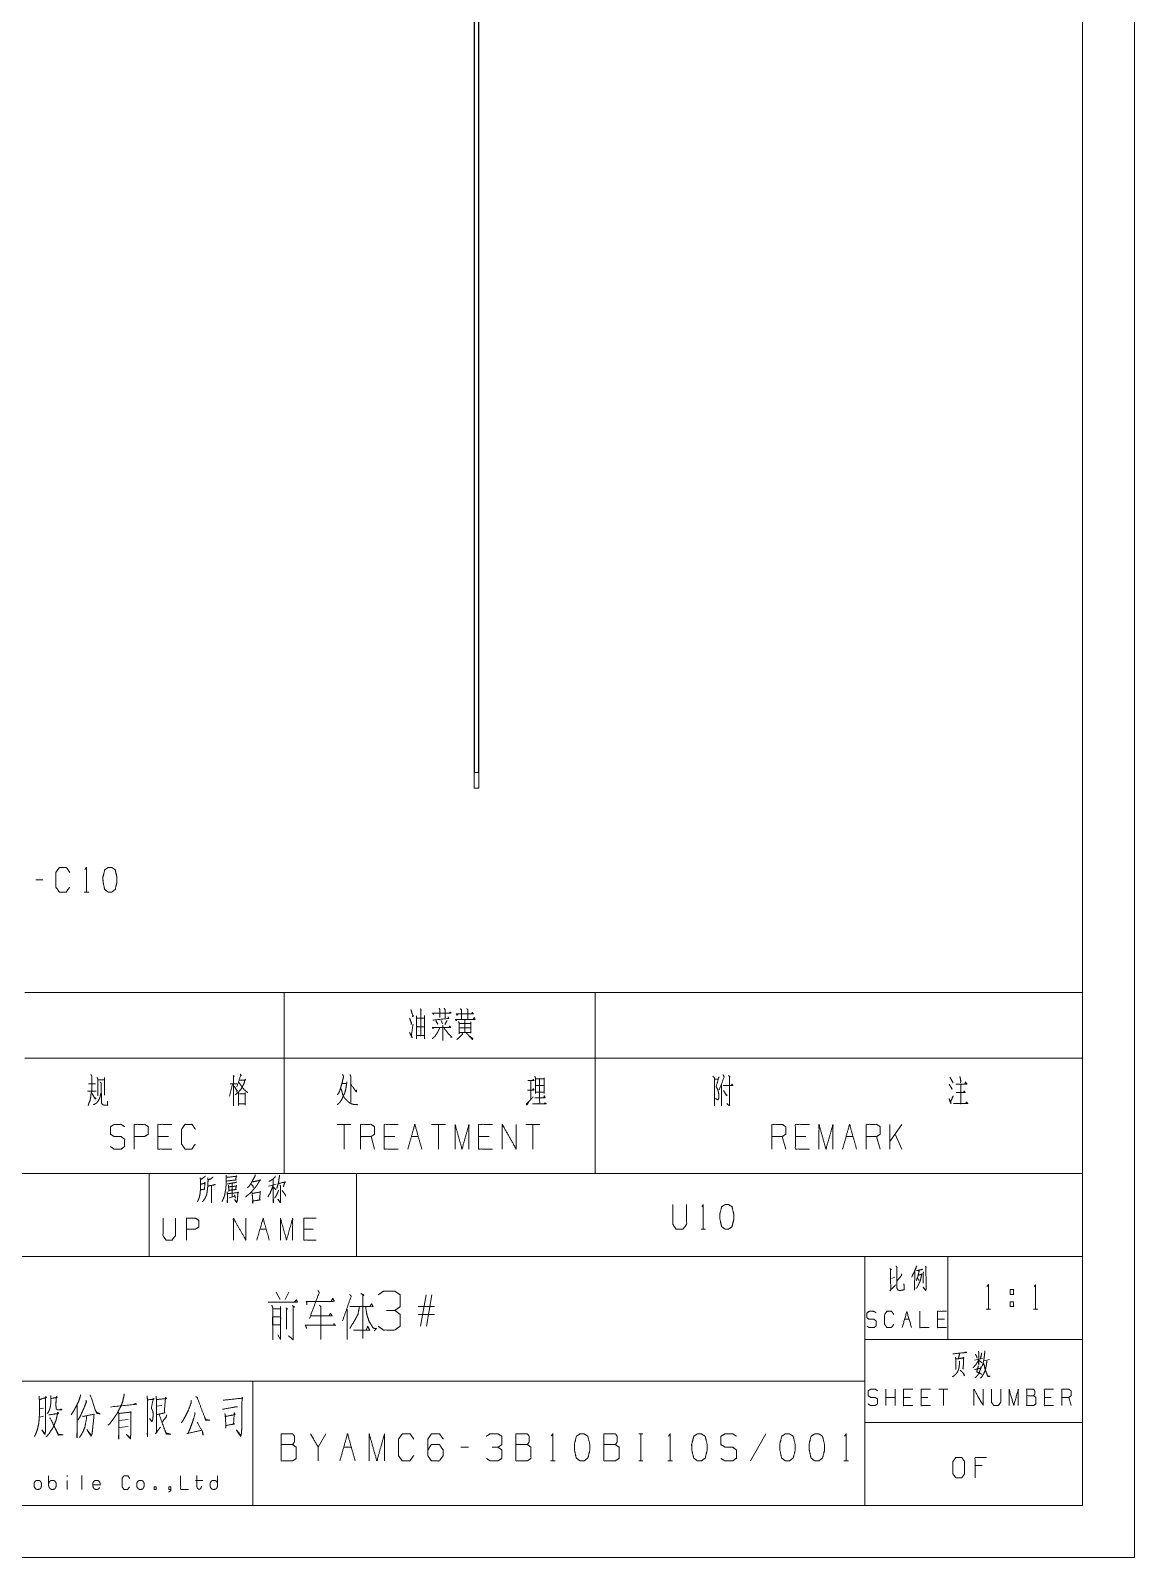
# Model space of a CAD drawing. Header units: millimetres. Extents: x 0 to 210, y 0 to 297.
# Drawn here: x 103.6 to 210, y 0 to 147.2 of the extents above; entities that cross this region are included whole.
import ezdxf

# ---------------------------------------------------------------- set-up
doc = ezdxf.new("R2010")
doc.units = ezdxf.units.MM
doc.layers.add('101', color=7, linetype='Continuous', true_color=0xffffff)

msp = doc.modelspace()

# ---------------------------------------------------------------- linework, layer by layer
at = {"layer": '101', "color": 133, "linetype": 'Continuous', "lineweight": 18}
for p, q in [((210, 0), (210, 297)), ((205, 5), (205, 292)), ((25, 37), (205, 37)), ((115, 37), (115, 29)), ((135, 37), (135, 29)), ((25, 29), (205, 29)), ((184, 29), (184, 5)), ((192, 29), (192, 21)), ((184, 21), (205, 21)), ((75, 17), (184, 17)), ((125, 17), (125, 5)), ((184, 13), (205, 13)), ((25, 5), (205, 5)), ((25, 5), (205, 5)), ((0, 0), (210, 0))]:
    msp.add_line(p, q, dxfattribs=at)
at = {"layer": '101', "color": 30, "linetype": 'Continuous', "lineweight": 25}
for p, q in [((146.32, 216.65), (146.32, 75.65)), ((146.77, 75.65), (146.77, 216.65))]:
    msp.add_line(p, q, dxfattribs=at)
at = {"layer": '101', "color": 30, "linetype": 'Continuous', "lineweight": 13}
for p, q in [((146.32, 75.65), (146.32, 74.15)), ((146.32, 74.15), (146.32, 75.65)), ((146.32, 75.65), (146.77, 75.65)), ((146.77, 75.65), (146.32, 75.65)), ((146.77, 75.65), (146.77, 74.15)), ((146.77, 74.15), (146.77, 75.65)), ((146.32, 74.15), (146.77, 74.15)), ((146.77, 74.15), (146.32, 74.15))]:
    msp.add_line(p, q, dxfattribs=at)
at = {"layer": '101', "color": 72, "linetype": 'Continuous', "lineweight": 18}
for p, q in [((104.73, 65.32), (104.06, 65.32)), ((108.73, 64.12), (109.16, 64.12)), ((103, 54.46), (128, 54.46)), ((128, 54.46), (128, 48.11)), ((128, 54.46), (158, 54.46)), ((158, 54.46), (158, 48.11)), ((158, 54.46), (205, 54.46)), ((205, 54.46), (205, 48.11)), ((142.63, 51.7), (142.82, 51.38)), ((143.14, 51.75), (143.28, 51.43)), ((143.72, 51.75), (143.49, 51.35)), ((143.3, 51.3), (143.3, 49.83)), ((144.06, 50.13), (144.22, 50.13)), ((103, 48.11), (128, 48.11)), ((128, 48.11), (158, 48.11)), ((128, 48.11), (128, 37)), ((158, 48.11), (205, 48.11)), ((158, 48.11), (158, 37)), ((205, 48.11), (205, 37)), ((109.15, 45.65), (109.82, 45.65)), ((110.1, 46.03), (110.7, 46.03)), ((110.7, 46.25), (110.7, 44.55)), ((133.6, 45.68), (134.03, 45.68)), ((151.81, 45.95), (151.81, 44.13)), ((169.52, 46.1), (169.87, 46.1)), ((170.84, 46.45), (171.02, 46.3)), ((192.21, 46.3), (192.51, 45.75)), ((109.06, 44.95), (109.87, 44.95)), ((123.02, 45.6), (122.74, 44.45)), ((152.25, 45.48), (153.03, 45.48)), ((170.17, 45.6), (170.17, 43.53)), ((192.12, 45.6), (192.42, 45.12)), ((134.45, 41.74), (133.11, 41.74)), ((133.78, 41.74), (133.78, 39.36)), ((143.56, 41.74), (142.21, 41.74)), ((142.88, 41.74), (142.88, 39.36)), ((152.66, 41.74), (151.32, 41.74)), ((151.99, 41.74), (151.99, 39.36)), ((186.41, 39.36), (186.41, 41.74)), ((187.58, 41.74), (186.41, 40.09)), ((116.85, 40.56), (115.84, 40.56)), ((136.73, 39.36), (136.39, 40.56)), ((138.67, 40.56), (137.66, 40.56)), ((140.27, 40.56), (140.94, 40.56)), ((147.77, 40.56), (146.76, 40.56)), ((176.37, 39.36), (176.04, 40.56)), ((178.31, 40.56), (177.31, 40.56)), ((182.19, 40.56), (182.87, 40.56)), ((185.48, 39.36), (185.14, 40.56)), ((187.58, 39.36), (186.91, 40.79)), ((103, 37), (128, 37)), ((128, 37), (158, 37)), ((158, 37), (205, 37)), ((123.01, 36.05), (123, 34.75)), ((126.51, 35.77), (127.23, 35.97)), ((122.72, 34.66), (123.26, 34.82)), ((125.68, 31.65), (126.27, 31.65)), ((130.8, 31.65), (129.91, 31.65)), ((168.21, 31.64), (168.64, 31.64)), ((186.57, 26.88), (186.89, 27.01)), ((127.25, 25.58), (127.64, 24.87)), ((128.45, 25.58), (128.12, 24.87)), ((141.17, 22.28), (141.7, 25.31)), ((142.26, 25.31), (141.73, 22.28)), ((134.09, 23.93), (134.09, 21.02)), ((142.51, 24.17), (140.92, 24.17)), ((195.7, 23.93), (196.13, 23.93)), ((198.01, 24.65), (198.35, 24.65)), ((198.01, 24.65), (198.01, 24.18)), ((200.25, 23.93), (200.68, 23.93)), ((132.92, 22.32), (132.79, 22.59)), ((136.06, 22.24), (135.93, 21.92)), ((142.51, 23.42), (140.92, 23.42)), ((187.83, 22.95), (188.27, 22.95)), ((191.67, 22.95), (191, 22.95)), ((127.39, 21.45), (127.67, 21.02)), ((194.57, 19.02), (195.36, 19.18)), ((195.48, 18.95), (196.02, 19.08)), ((186.03, 14.64), (186.03, 16.21)), ((186.92, 14.64), (186.92, 16.21)), ((192.01, 16.21), (191.12, 16.21)), ((191.57, 16.21), (191.57, 14.64)), ((113.64, 14.84), (113.45, 14.74)), ((186.92, 15.43), (186.03, 15.43)), ((188.4, 15.43), (187.73, 15.43)), ((190.09, 15.43), (189.43, 15.43)), ((201.97, 15.43), (201.31, 15.43)), ((203.89, 14.64), (203.67, 15.43)), ((104.82, 14.39), (104.43, 14.32)), ((104.79, 13.63), (104.43, 13.53)), ((112.96, 13.29), (112.11, 13.19)), ((116.23, 14.63), (115.72, 14.57)), ((112.11, 12.53), (112.96, 12.63)), ((132.03, 11.92), (131.29, 10.63)), ((162.21, 11.92), (162.58, 11.92)), ((162.41, 11.92), (162.41, 9.3)), ((174.46, 11.92), (172.98, 9.3)), ((133.75, 10.63), (134.49, 10.63)), ((145.8, 10.63), (145.06, 10.63)), ((153.68, 9.3), (154.15, 9.3)), ((162.21, 9.3), (162.58, 9.3)), ((165, 9.3), (165.47, 9.3)), ((181.97, 9.3), (182.44, 9.3)), ((195.32, 8.85), (194.63, 8.85)), ((105.3, 6.91), (105.3, 7.87)), ((107.09, 7.43), (107.09, 6.56)), ((108.5, 7.89), (108.5, 6.56)), ((119.45, 7.43), (120.18, 7.43))]:
    msp.add_line(p, q, dxfattribs=at)
at = {"layer": '101', "color": 30, "linetype": 'Continuous', "lineweight": 13}
for points in [[(146.32, 76.54), (146.32, 75.81), (146.32, 75.51), (146.32, 75.99), (146.32, 76.69), (146.32, 76.85), (146.32, 76.54), (146.32, 75.81)], [(146.32, 76.54), (146.32, 75.81), (146.32, 75.51), (146.32, 75.99), (146.32, 76.69), (146.32, 76.85), (146.32, 76.54), (146.32, 75.81)], [(146.77, 76.54), (146.77, 75.81), (146.77, 75.51), (146.77, 75.99), (146.77, 76.69), (146.77, 76.85), (146.77, 76.54), (146.77, 75.81)], [(146.77, 76.54), (146.77, 75.81), (146.77, 75.51), (146.77, 75.99), (146.77, 76.69), (146.77, 76.85), (146.77, 76.54), (146.77, 75.81)]]:
    msp.add_open_spline(points, degree=1, knots=[0, 0, 0.13655, 0.25, 0.428843, 0.690879, 0.75, 0.86345, 1, 1], dxfattribs=at)
at = {"layer": '101', "color": 72, "linetype": 'Continuous', "lineweight": 18}
for points, knots in [([(107.32, 64.6), (106.99, 64.12), (106.33, 64.12), (106, 64.6), (106, 66.02), (106.33, 66.5), (107, 66.5), (107.34, 66.02)], [0, 0, 0.114569, 0.243367, 0.357935, 0.638584, 0.753152, 0.885431, 1, 1]), ([(108.8, 66.3), (108.94, 66.5), (108.94, 64.12)], [0, 0, 0.093491, 1, 1]), ([(111.38, 64.12), (111.72, 64.37), (111.89, 65.07), (111.89, 65.55), (111.72, 66.27), (111.38, 66.5), (111.04, 66.5), (110.71, 66.27), (110.53, 65.55), (110.55, 65.07), (110.71, 64.37), (111.04, 64.12), (111.38, 64.12)], [0, 0, 0.067526, 0.183971, 0.260583, 0.380942, 0.44614, 0.500305, 0.565504, 0.685863, 0.762528, 0.878308, 0.945835, 1, 1]), ([(140.1, 51.97), (140.3, 51.47), (140.3, 51.55), (140.26, 51.35)], [0, 0, 0.658592, 0.750669, 1, 1]), ([(140.23, 52.8), (140.44, 52.13), (140.46, 52.25), (140.39, 52.1)], [0, 0, 0.707815, 0.834107, 1, 1]), ([(141.13, 52.88), (141.25, 52.73), (141.18, 52.8), (141.18, 50.3), (140.72, 50.3), (141.55, 50.3), (141.55, 49.98), (141.55, 52.22), (141.55, 51.97), (140.78, 51.97), (140.78, 52.2), (140.78, 49.98), (140.78, 51.15), (141.55, 51.15)], [0, 0, 0.016079, 0.024601, 0.231329, 0.269331, 0.338025, 0.364899, 0.550954, 0.571627, 0.635936, 0.654541, 0.838529, 0.935691, 1, 1]), ([(142.42, 52.33), (142.33, 52.45), (144.11, 52.45), (144.02, 52.57), (143.92, 52.43)], [0, 0, 0.067287, 0.851966, 0.919254, 1, 1]), ([(143.81, 52.1), (143.88, 51.95), (142.36, 51.78)], [0, 0, 0.097779, 1, 1]), ([(142.95, 52.93), (143.03, 52.8), (143.03, 52.03)], [0, 0, 0.164948, 1, 1]), ([(143.44, 52.93), (143.53, 52.8), (143.53, 52)], [0, 0, 0.160622, 1, 1]), ([(144.66, 51.88), (144.6, 51.72), (144.53, 51.85), (146.41, 51.85), (146.34, 52.03), (146.23, 51.88)], [0, 0, 0.062424, 0.11877, 0.853869, 0.927923, 1, 1]), ([(144.75, 52.35), (144.69, 52.25), (144.6, 52.38), (146.27, 52.38), (146.16, 52.53), (146.09, 52.38)], [0, 0, 0.049703, 0.116927, 0.846513, 0.927182, 1, 1]), ([(144.82, 51.65), (144.89, 51.5), (144.89, 50.45), (144.89, 50.6), (146, 50.6), (146, 50.53), (146, 51.6), (146, 51.47), (144.89, 51.47)], [0, 0, 0.034066, 0.249765, 0.28058, 0.509329, 0.524737, 0.745572, 0.771251, 1, 1]), ([(145.43, 51.88), (145.43, 50.65), (145.43, 51.05), (144.9, 51.05), (145.95, 51.05)], [0, 0, 0.383043, 0.508119, 0.673922, 1, 1]), ([(144.99, 52.88), (145.12, 52.78), (145.12, 51.88)], [0, 0, 0.150208, 1, 1]), ([(145.61, 52.9), (145.72, 52.78), (145.72, 51.88)], [0, 0, 0.154076, 1, 1]), ([(140.1, 50.58), (140.35, 50.08), (140.28, 50.33), (140.44, 51.4)], [0, 0, 0.292944, 0.429369, 1, 1]), ([(142.38, 50.93), (142.31, 51.08), (144.06, 51.08), (143.97, 51.2), (143.92, 51.08)], [0, 0, 0.075222, 0.868967, 0.938407, 1, 1]), ([(143, 51), (142.91, 50.83), (142.84, 50.68), (142.75, 50.53), (142.65, 50.38), (142.56, 50.23), (142.42, 50.1), (142.29, 50)], [0, 0, 0.1579, 0.291462, 0.431686, 0.579637, 0.71986, 0.871871, 1, 1]), ([(143.46, 51.05), (143.49, 50.9), (143.62, 50.78), (143.83, 50.48), (144.04, 50.3), (144.2, 50.13)], [0, 0, 0.127483, 0.272972, 0.576897, 0.804364, 1, 1]), ([(145.17, 50.55), (145.22, 50.43), (144.67, 49.9)], [0, 0, 0.151776, 1, 1]), ([(145.59, 50.53), (146.18, 49.9), (146.19, 50.02), (145.91, 50.23)], [0, 0, 0.643981, 0.73908, 1, 1]), ([(109.36, 46.55), (109.48, 46.35), (109.48, 45), (109.39, 44.7), (109.36, 44.38), (109.29, 44.03), (109.2, 43.83), (109.11, 43.55)], [0, 0, 0.076124, 0.513098, 0.61433, 0.720148, 0.835726, 0.906502, 1, 1]), ([(110.26, 45.83), (110.38, 45.73), (110.38, 44.85), (110.3, 44.6), (110.26, 44.38), (110.19, 44.2), (110.05, 43.95), (109.91, 43.78), (109.62, 43.63)], [0, 0, 0.062433, 0.405832, 0.509894, 0.59928, 0.673353, 0.786074, 0.87437, 1, 1]), ([(109.96, 46.25), (110.05, 46.1), (110.05, 44.5)], [0, 0, 0.098129, 1, 1]), ([(123.09, 46.45), (123.19, 46.35), (123.14, 46.43), (123.14, 43.53), (123.14, 45.65), (122.79, 45.65), (123.44, 45.65)], [0, 0, 0.023248, 0.037897, 0.500409, 0.839319, 0.895699, 1, 1]), ([(123.71, 46), (124.26, 46), (124.27, 46.1), (124.11, 45.62), (123.88, 45.18), (123.62, 44.85), (123.3, 44.6)], [0, 0, 0.220962, 0.261916, 0.463927, 0.667688, 0.836827, 1, 1]), ([(123.78, 46.58), (123.88, 46.43), (123.81, 46.45), (123.46, 45.37)], [0, 0, 0.13213, 0.186063, 1, 1]), ([(123.64, 45.78), (123.81, 45.55), (124.01, 45.25), (124.18, 45.05), (124.5, 44.8)], [0, 0, 0.21756, 0.48939, 0.692336, 1, 1]), ([(134.06, 45.85), (133.95, 45.12), (133.88, 44.9), (133.85, 44.73), (133.74, 44.55), (133.65, 44.35), (133.6, 44.2), (133.48, 44), (133.37, 43.85), (133.14, 43.63)], [0, 0, 0.296654, 0.39214, 0.464421, 0.547268, 0.635794, 0.700206, 0.795423, 0.869796, 1, 1]), ([(133.65, 46.55), (133.74, 46.33), (133.65, 46), (133.62, 45.83), (133.55, 45.6), (133.48, 45.35), (133.41, 45.12), (133.35, 44.93), (133.27, 44.77), (133.16, 44.6)], [0, 0, 0.116543, 0.278922, 0.364994, 0.478699, 0.603955, 0.717661, 0.817415, 0.901348, 1, 1]), ([(134.36, 46.53), (134.43, 46.35), (134.43, 43.83)], [0, 0, 0.06955, 1, 1]), ([(134.4, 45.65), (134.98, 44.85), (134.98, 45.08)], [0, 0, 0.814823, 1, 1]), ([(151.49, 45.98), (152.1, 45.98), (152.02, 46.08), (151.99, 45.95)], [0, 0, 0.704249, 0.847765, 1, 1]), ([(152.17, 46.38), (152.25, 46.22), (152.25, 44.73), (152.25, 44.85), (153.07, 44.85), (153.07, 44.73), (153.07, 46.22), (153.07, 46.13), (152.25, 46.13), (152.64, 46.13), (152.64, 43.73), (151.94, 43.73), (153.28, 43.73), (153.19, 43.78), (153.17, 43.83), (153.07, 43.67)], [0, 0, 0.016858, 0.162099, 0.174203, 0.252928, 0.265032, 0.410274, 0.419956, 0.498682, 0.536333, 0.76872, 0.837177, 0.967246, 0.977078, 0.982212, 1, 1]), ([(169.34, 46.38), (169.5, 46.22), (169.5, 43.53)], [0, 0, 0.074912, 1, 1]), ([(169.94, 46.33), (169.66, 45.37), (169.77, 45.2), (169.84, 45.02), (169.91, 44.68), (169.91, 44.25), (169.84, 44.1), (169.59, 44.23)], [0, 0, 0.379816, 0.458223, 0.530548, 0.667372, 0.830226, 0.89377, 1, 1]), ([(170.33, 46.53), (170.44, 46.3), (169.96, 45.08)], [0, 0, 0.1591, 1, 1]), ([(170.35, 45.48), (171.27, 45.48), (171.2, 45.62), (171.14, 45.5)], [0, 0, 0.752925, 0.888766, 1, 1]), ([(170.95, 46.35), (170.95, 43.53), (170.68, 43.75)], [0, 0, 0.890401, 1, 1]), ([(192.78, 45.62), (193.84, 45.62), (193.71, 45.83), (193.66, 45.65)], [0, 0, 0.717264, 0.876322, 1, 1]), ([(193.17, 46.35), (193.26, 45.87), (193.27, 45.98), (193.22, 45.75)], [0, 0, 0.592187, 0.716659, 1, 1]), ([(109.47, 44.7), (109.82, 44.18), (109.87, 44.23), (109.73, 44.33)], [0, 0, 0.720053, 0.802973, 1, 1]), ([(110.4, 44.7), (110.4, 43.78), (110.49, 43.65), (110.63, 43.6), (110.99, 43.6), (110.99, 43.98)], [0, 0, 0.472766, 0.551006, 0.627665, 0.808337, 1, 1]), ([(123.18, 45.43), (123.48, 44.95), (123.48, 45.02), (123.44, 44.83)], [0, 0, 0.668994, 0.75826, 1, 1]), ([(123.62, 44.8), (123.62, 43.55), (123.62, 43.73), (124.26, 43.73), (124.26, 43.6), (124.26, 44.8), (124.26, 44.68), (123.69, 44.68)], [0, 0, 0.306606, 0.349531, 0.505606, 0.536266, 0.830607, 0.861268, 1, 1]), ([(133.48, 45.2), (133.55, 45.02), (133.6, 44.83), (133.64, 44.65), (133.81, 44.3), (133.9, 44.2), (134.15, 43.95), (134.29, 43.83), (134.47, 43.73), (134.71, 43.65), (134.94, 43.65), (135.12, 43.63)], [0, 0, 0.075193, 0.157622, 0.228748, 0.384953, 0.438117, 0.578252, 0.653438, 0.734338, 0.837349, 0.928887, 1, 1]), ([(151.57, 43.85), (151.41, 43.6), (151.34, 43.67), (152.02, 44.38)], [0, 0, 0.214442, 0.289032, 1, 1]), ([(151.48, 45.05), (152.1, 45.05), (152.02, 45.2), (151.99, 45.08)], [0, 0, 0.676568, 0.857927, 1, 1]), ([(152.17, 44.3), (153.17, 44.3), (153.1, 44.48), (153.03, 44.33)], [0, 0, 0.739677, 0.87825, 1, 1]), ([(170.37, 45), (170.68, 44.48), (170.7, 44.58), (170.61, 44.6)], [0, 0, 0.760435, 0.886228, 1, 1]), ([(192.12, 44.23), (192.3, 43.73), (192.27, 43.95), (192.53, 44.48)], [0, 0, 0.393933, 0.563116, 1, 1]), ([(193.26, 45.6), (193.26, 43.75), (192.55, 43.75), (193.94, 43.75), (193.8, 43.9), (193.71, 43.75)], [0, 0, 0.426897, 0.590045, 0.912257, 0.959827, 1, 1]), ([(192.8, 44.8), (193.68, 44.8), (193.59, 44.95), (193.5, 44.83)], [0, 0, 0.729814, 0.873584, 1, 1]), ([(111.27, 39.59), (111.6, 39.36), (112.29, 39.36), (112.63, 39.61), (112.63, 40.31), (112.29, 40.56), (111.62, 40.56), (111.27, 40.79), (111.27, 41.51), (111.62, 41.74), (112.29, 41.74), (112.63, 41.51)], [0, 0, 0.068036, 0.184055, 0.254519, 0.372335, 0.4428, 0.555844, 0.62637, 0.748394, 0.81892, 0.931964, 1, 1]), ([(113.56, 39.36), (113.56, 41.74), (114.57, 41.74), (114.91, 41.51), (114.91, 40.79), (114.55, 40.56), (113.56, 40.56)], [0, 0, 0.401146, 0.571312, 0.639588, 0.762044, 0.832819, 1, 1]), ([(117.18, 39.36), (115.84, 39.36), (115.84, 41.74), (117.18, 41.74)], [0, 0, 0.26539, 0.73461, 1, 1]), ([(119.44, 39.84), (119.11, 39.36), (118.45, 39.36), (118.12, 39.84), (118.12, 41.26), (118.45, 41.74), (119.12, 41.74), (119.46, 41.26)], [0, 0, 0.114569, 0.243367, 0.357936, 0.638584, 0.753153, 0.885432, 1, 1]), ([(135.38, 39.36), (135.38, 41.74), (136.39, 41.74), (136.73, 41.51), (136.73, 40.79), (136.39, 40.56), (135.38, 40.56)], [0, 0, 0.400952, 0.571035, 0.639278, 0.761674, 0.829917, 1, 1]), ([(139, 39.36), (137.66, 39.36), (137.66, 41.74), (139, 41.74)], [0, 0, 0.26539, 0.73461, 1, 1]), ([(139.94, 39.36), (140.61, 41.74), (141.28, 39.36)], [0, 0, 0.5, 1, 1]), ([(144.49, 39.36), (144.49, 41.74), (145.16, 39.36), (145.83, 41.74), (145.83, 39.36)], [0, 0, 0.245192, 0.5, 0.754808, 1, 1]), ([(148.11, 39.36), (146.76, 39.36), (146.76, 41.74), (148.11, 41.74)], [0, 0, 0.26539, 0.73461, 1, 1]), ([(149.04, 39.36), (149.04, 41.74), (150.38, 39.36), (150.38, 41.74)], [0, 0, 0.317574, 0.682426, 1, 1]), ([(175.03, 39.36), (175.03, 41.74), (176.04, 41.74), (176.37, 41.51), (176.37, 40.79), (176.04, 40.56), (175.03, 40.56)], [0, 0, 0.400951, 0.571036, 0.639278, 0.761673, 0.829915, 1, 1]), ([(178.65, 39.36), (177.31, 39.36), (177.31, 41.74), (178.65, 41.74)], [0, 0, 0.265392, 0.734608, 1, 1]), ([(179.58, 39.36), (179.58, 41.74), (180.25, 39.36), (180.93, 41.74), (180.93, 39.36)], [0, 0, 0.245192, 0.5, 0.754808, 1, 1]), ([(184.13, 39.36), (184.13, 41.74), (185.14, 41.74), (185.48, 41.51), (185.48, 40.79), (185.14, 40.56), (184.13, 40.56)], [0, 0, 0.400951, 0.571036, 0.639278, 0.761673, 0.829915, 1, 1]), ([(122.42, 36.85), (122.43, 36.65), (122.43, 36.3), (122.42, 35.97), (122.4, 35.75), (122.37, 35.46), (122.32, 35.22), (122.28, 34.95), (122.22, 34.75), (122.14, 34.55), (122.01, 34.31)], [0, 0, 0.076502, 0.212087, 0.33934, 0.424292, 0.535106, 0.630037, 0.733303, 0.813246, 0.895185, 1, 1]), ([(122.47, 36.63), (123.43, 36.74), (123.39, 36.78), (123.34, 36.39), (123.42, 36.39), (122.45, 36.27)], [0, 0, 0.391079, 0.41692, 0.577582, 0.608917, 1, 1]), ([(125.21, 36.92), (125.2, 36.76), (125.01, 36.41), (124.9, 36.19), (124.78, 35.99), (124.62, 35.77), (124.46, 35.61)], [0, 0, 0.101774, 0.363751, 0.525154, 0.678922, 0.85608, 1, 1]), ([(127.57, 36.83), (127.55, 36.72), (127.48, 36.25), (127.41, 35.94), (127.3, 35.57)], [0, 0, 0.086565, 0.451628, 0.696475, 1, 1]), ([(120.42, 36.74), (120.36, 36.69), (119.94, 36.41), (119.91, 36.58), (119.95, 36.41), (119.95, 35.83), (119.94, 35.48), (119.92, 35.24), (119.89, 34.99), (119.84, 34.77), (119.78, 34.55), (119.7, 34.4), (119.64, 34.27)], [0, 0, 0.024363, 0.186801, 0.243941, 0.302153, 0.485022, 0.597667, 0.675194, 0.753199, 0.825098, 0.89819, 0.953346, 1, 1]), ([(119.98, 35.41), (120.02, 35.44), (120.37, 35.5), (120.33, 35.48), (120.37, 36.16), (120.41, 36.08), (119.97, 35.97)], [0, 0, 0.022686, 0.239276, 0.269989, 0.676988, 0.732559, 1, 1]), ([(121.15, 36.65), (120.91, 36.47), (120.67, 36.41), (120.64, 36.58), (120.67, 36.32), (120.66, 36.05), (120.64, 35.77), (120.62, 35.52), (120.59, 35.3), (120.56, 35.06), (120.51, 34.88), (120.44, 34.75), (120.36, 34.6), (120.28, 34.46), (120.2, 34.35), (120.12, 34.27)], [0, 0, 0.096321, 0.172939, 0.229417, 0.313418, 0.396987, 0.487496, 0.564125, 0.634337, 0.711437, 0.768975, 0.817389, 0.871906, 0.920319, 0.962889, 1, 1]), ([(120.66, 35.79), (121.36, 35.92), (121.31, 35.94), (121.23, 35.9)], [0, 0, 0.834812, 0.895274, 1, 1]), ([(121.01, 35.83), (121.01, 34.2), (121, 34.31), (121.01, 34.49)], [0, 0, 0.849784, 0.907773, 1, 1]), ([(123.42, 36.19), (123.37, 36.14), (122.98, 36.08), (122.76, 36.03), (122.56, 35.99)], [0, 0, 0.072252, 0.516596, 0.766865, 1, 1]), ([(122.64, 35.88), (122.65, 35.72), (122.68, 35.28), (122.67, 35.39), (123.4, 35.46), (123.34, 35.46), (123.39, 35.86), (123.42, 35.79), (122.65, 35.72)], [0, 0, 0.056492, 0.217482, 0.25803, 0.525927, 0.548636, 0.694166, 0.720796, 1, 1]), ([(124.99, 36.23), (125.04, 36.21), (125.74, 36.36), (125.7, 36.41), (125.57, 36.19), (125.43, 35.94), (125.29, 35.75), (125.13, 35.55), (124.96, 35.35), (124.78, 35.15), (124.57, 34.97), (124.42, 34.86), (124.29, 34.75)], [0, 0, 0.017096, 0.254607, 0.275862, 0.359625, 0.452277, 0.53264, 0.616084, 0.702808, 0.792985, 0.881825, 0.94496, 1, 1]), ([(124.82, 35.99), (124.85, 35.97), (125.03, 35.77), (125.04, 35.66), (124.98, 35.81)], [0, 0, 0.066042, 0.519584, 0.712131, 1, 1]), ([(126.94, 35.86), (126.85, 35.57), (126.74, 35.33), (126.65, 35.08), (126.55, 34.95), (126.45, 34.77)], [0, 0, 0.251918, 0.474133, 0.691325, 0.826698, 1, 1]), ([(127.16, 36.74), (127.13, 36.65), (126.93, 36.47), (126.71, 36.32), (126.52, 36.23)], [0, 0, 0.111852, 0.433096, 0.752713, 1, 1]), ([(126.94, 36.41), (126.96, 34.66), (126.98, 34.18), (126.94, 34.27), (126.96, 34.46)], [0, 0, 0.691282, 0.883883, 0.921006, 1, 1]), ([(126.96, 35.7), (127.16, 35.52), (127.21, 35.44)], [0, 0, 0.729093, 1, 1]), ([(127.46, 35.41), (127.44, 35.3), (127.27, 34.91), (127.1, 34.64)], [0, 0, 0.12962, 0.632946, 1, 1]), ([(127.6, 35.88), (127.68, 35.77), (127.65, 35.79), (127.66, 34.62), (127.66, 34.33), (127.65, 34.18), (127.4, 34.53), (127.65, 34.22)], [0, 0, 0.051678, 0.066295, 0.513631, 0.623345, 0.682723, 0.848096, 1, 1]), ([(127.44, 36.03), (128.15, 36.19), (128.08, 36.21), (127.94, 35.72)], [0, 0, 0.55707, 0.608361, 1, 1]), ([(127.82, 35.35), (128.1, 34.99), (128.15, 34.82)], [0, 0, 0.711827, 1, 1]), ([(122.51, 35.24), (122.53, 35.04), (122.54, 34.53), (122.53, 34.2), (122.51, 34.29), (122.54, 34.51)], [0, 0, 0.147472, 0.523364, 0.768667, 0.835021, 1, 1]), ([(122.54, 35.06), (123.61, 35.17), (123.57, 35.24), (123.56, 35.13), (123.51, 34.62), (123.5, 34.42), (123.43, 34.2), (123.23, 34.49), (123.45, 34.27)], [0, 0, 0.374082, 0.399751, 0.438832, 0.617592, 0.687461, 0.76789, 0.891106, 1, 1]), ([(123.21, 34.95), (123.28, 34.77), (123.31, 34.64)], [0, 0, 0.579211, 1, 1]), ([(124.9, 35.19), (124.93, 35.13), (124.96, 34.57), (124.98, 34.51), (124.98, 34.11), (124.96, 34.29), (124.96, 34.35), (125.73, 34.46), (125.63, 34.46), (125.71, 35.28), (125.74, 35.24), (125.7, 35.22), (124.95, 35.08)], [0, 0, 0.01883, 0.160989, 0.178488, 0.28068, 0.326276, 0.343307, 0.542027, 0.566111, 0.777128, 0.791034, 0.804346, 1, 1]), ([(165.48, 34.01), (165.48, 32.11), (165.79, 31.64), (166.47, 31.64), (166.82, 32.11), (166.82, 34.01)], [0, 0, 0.337151, 0.438599, 0.557781, 0.662849, 1, 1]), ([(168.28, 33.81), (168.42, 34.01), (168.42, 31.64)], [0, 0, 0.093489, 1, 1]), ([(170.86, 31.64), (171.2, 31.89), (171.37, 32.59), (171.37, 33.06), (171.2, 33.79), (170.86, 34.01), (170.52, 34.01), (170.19, 33.79), (170.01, 33.06), (170.03, 32.59), (170.19, 31.89), (170.52, 31.64), (170.86, 31.64)], [0, 0, 0.067526, 0.183971, 0.260583, 0.380943, 0.446141, 0.500306, 0.565504, 0.685864, 0.762529, 0.87831, 0.945835, 1, 1]), ([(116.33, 32.69), (116.33, 31.01), (116.61, 30.59), (117.21, 30.59), (117.52, 31.01), (117.52, 32.69)], [0, 0, 0.337151, 0.438598, 0.557782, 0.662849, 1, 1]), ([(118.59, 30.59), (118.59, 32.69), (119.48, 32.69), (119.78, 32.49), (119.78, 31.85), (119.47, 31.65), (118.59, 31.65)], [0, 0, 0.401145, 0.571312, 0.639588, 0.762043, 0.832818, 1, 1]), ([(123.12, 30.59), (123.12, 32.69), (124.31, 30.59), (124.31, 32.69)], [0, 0, 0.317574, 0.682426, 1, 1]), ([(125.38, 30.59), (125.98, 32.69), (126.57, 30.59)], [0, 0, 0.5, 1, 1]), ([(127.65, 30.59), (127.65, 32.69), (128.24, 30.59), (128.83, 32.69), (128.83, 30.59)], [0, 0, 0.245192, 0.5, 0.754808, 1, 1]), ([(131.1, 30.59), (129.91, 30.59), (129.91, 32.69), (131.1, 32.69)], [0, 0, 0.26539, 0.73461, 1, 1]), ([(187.01, 28.09), (187.13, 27.94), (187.08, 27.98), (187.08, 27.55), (187.08, 26.72), (187.08, 26.43), (187.08, 26.33), (187.1, 25.93), (187.14, 25.83), (187.2, 25.77), (187.33, 25.73), (187.6, 25.75), (187.79, 25.81), (187.8, 25.83), (187.77, 26.37)], [0, 0, 0.050888, 0.067372, 0.186119, 0.412301, 0.491466, 0.519738, 0.627249, 0.657961, 0.681273, 0.718989, 0.79117, 0.845839, 0.852764, 1, 1]), ([(188.97, 28.09), (188.96, 27.98), (188.78, 27.53), (188.63, 27.26), (188.52, 27.01)], [0, 0, 0.089069, 0.504979, 0.766001, 1, 1]), ([(189.86, 28.06), (189.92, 27.98), (189.89, 27.96), (189.91, 25.91), (189.91, 25.89), (189.89, 25.77), (189.86, 25.73), (189.63, 26.04), (189.86, 25.75), (189.89, 25.83)], [0, 0, 0.031371, 0.042462, 0.676474, 0.682878, 0.721568, 0.737253, 0.857567, 0.972831, 1, 1]), ([(186.41, 27.86), (186.56, 27.73), (186.47, 27.77), (186.5, 25.79), (186.41, 25.7), (186.97, 26.26)], [0, 0, 0.060255, 0.090729, 0.71461, 0.752496, 1, 1]), ([(187.08, 26.62), (187.51, 27.15), (187.58, 27.34)], [0, 0, 0.77398, 1, 1]), ([(188.81, 27.53), (188.8, 25.77), (188.78, 25.89), (188.78, 25.91), (188.8, 26.1)], [0, 0, 0.841012, 0.900786, 0.910681, 1, 1]), ([(189.22, 27.61), (189.23, 27.57), (189.16, 27.28), (189.09, 27.01), (189.01, 26.82), (188.96, 26.68)], [0, 0, 0.044894, 0.350479, 0.635591, 0.840224, 1, 1]), ([(189.22, 27.22), (189.51, 27.28), (189.48, 27.34), (189.45, 27.11), (189.4, 26.91), (189.37, 26.74), (189.31, 26.57), (189.23, 26.43), (189.16, 26.26), (189.09, 26.14), (189.01, 25.99), (188.96, 25.93)], [0, 0, 0.158182, 0.194476, 0.315843, 0.429568, 0.518472, 0.611327, 0.697145, 0.792857, 0.869066, 0.954883, 1, 1]), ([(188.99, 27.67), (189.01, 27.65), (189.04, 27.65), (189.56, 27.77), (189.51, 27.77), (189.44, 27.73)], [0, 0, 0.049781, 0.090425, 0.822292, 0.883256, 1, 1]), ([(189.07, 26.91), (189.2, 26.78), (189.23, 26.68)], [0, 0, 0.6273, 1, 1]), ([(189.64, 27.51), (189.67, 27.46), (189.64, 27.44), (189.64, 26.45), (189.63, 26.55), (189.64, 26.68)], [0, 0, 0.038712, 0.066084, 0.824707, 0.904517, 1, 1]), ([(131.25, 25.74), (131.39, 25.54), (130.45, 23.02)], [0, 0, 0.082205, 1, 1]), ([(134.31, 25.35), (134.48, 25.19), (133.64, 22.79)], [0, 0, 0.082805, 1, 1]), ([(135.4, 25.43), (135.73, 25.27), (135.59, 25.23), (135.59, 21.09)], [0, 0, 0.079453, 0.110572, 1, 1]), ([(138.68, 23.81), (139.2, 24.17), (139.2, 25.31), (138.68, 25.66), (137.59, 25.66), (137.06, 25.31)], [0, 0, 0.153874, 0.429852, 0.583726, 0.846126, 1, 1]), ([(195.77, 26.1), (195.91, 26.3), (195.91, 23.93)], [0, 0, 0.09349, 1, 1]), ([(198.01, 25.35), (198.01, 25.83), (198.35, 25.83), (198.35, 25.35), (198.01, 25.35)], [0, 0, 0.292908, 0.5, 0.792908, 1, 1]), ([(200.33, 26.1), (200.47, 26.3), (200.47, 23.93)], [0, 0, 0.09349, 1, 1]), ([(126.47, 24.6), (129.28, 24.6), (129.2, 24.84), (129.01, 24.64)], [0, 0, 0.842005, 0.917045, 1, 1]), ([(126.81, 24.32), (126.92, 24.05), (126.92, 20.98), (126.92, 23.97), (127.67, 23.97), (127.67, 24.17), (127.67, 21.02), (127.67, 23.18), (126.89, 23.18), (126.89, 22.43), (127.64, 22.43)], [0, 0, 0.019945, 0.226009, 0.426789, 0.477219, 0.490428, 0.701776, 0.847077, 0.899375, 0.94957, 1, 1]), ([(128.2, 24.05), (128.34, 23.93), (128.23, 23.97), (128.23, 22)], [0, 0, 0.080444, 0.132489, 1, 1]), ([(128.81, 24.28), (129.01, 24.13), (128.87, 24.24), (128.87, 20.98), (128.42, 21.37)], [0, 0, 0.058329, 0.100826, 0.861607, 1, 1]), ([(130.2, 24.36), (130.17, 24.68), (132.84, 24.68), (132.7, 24.99), (132.56, 24.72)], [0, 0, 0.086831, 0.820651, 0.915214, 1, 1]), ([(131.42, 24.32), (131.56, 24.13), (131.56, 21.02)], [0, 0, 0.071935, 1, 1]), ([(134.34, 24.17), (136.57, 24.17), (136.45, 24.44), (136.29, 24.24)], [0, 0, 0.800376, 0.907212, 1, 1]), ([(135.26, 24.09), (135.12, 23.42), (134.76, 22.75), (134.34, 22.08)], [0, 0, 0.306099, 0.646781, 1, 1]), ([(135.87, 24.13), (135.98, 23.42), (136.2, 22.75), (136.59, 22.12), (136.84, 22.04), (136.93, 22.08), (136.7, 21.84)], [0, 0, 0.252325, 0.500433, 0.760975, 0.853339, 0.885814, 1, 1]), ([(137.09, 22.28), (137.59, 21.92), (138.68, 21.92), (139.2, 22.28), (139.2, 23.42), (138.68, 23.81), (137.87, 23.81)], [0, 0, 0.124121, 0.343689, 0.472447, 0.703377, 0.836732, 1, 1]), ([(184.2, 22.3), (184.42, 22.15), (184.88, 22.15), (185.1, 22.32), (185.1, 22.78), (184.88, 22.95), (184.43, 22.95), (184.2, 23.09), (184.2, 23.57), (184.43, 23.72), (184.88, 23.72), (185.1, 23.57)], [0, 0, 0.068033, 0.184053, 0.254519, 0.372335, 0.442802, 0.555844, 0.62637, 0.748394, 0.81892, 0.931963, 1, 1]), ([(186.79, 22.47), (186.56, 22.15), (186.13, 22.15), (185.91, 22.47), (185.91, 23.41), (186.13, 23.72), (186.58, 23.72), (186.8, 23.41)], [0, 0, 0.114566, 0.243364, 0.357934, 0.638584, 0.753153, 0.88543, 1, 1]), ([(187.61, 22.15), (188.05, 23.72), (188.5, 22.15)], [0, 0, 0.499999, 1, 1]), ([(189.3, 23.72), (189.3, 22.15), (190.19, 22.15)], [0, 0, 0.638737, 1, 1]), ([(191.89, 22.15), (191, 22.15), (191, 23.72), (191.89, 23.72)], [0, 0, 0.265388, 0.734612, 1, 1]), ([(198.35, 24.65), (198.35, 24.18), (198.01, 24.18)], [0, 0, 0.585816, 1, 1]), ([(130.17, 22.08), (130.06, 22.39), (132.95, 22.39), (132.79, 22.47)], [0, 0, 0.097864, 0.945909, 1, 1]), ([(130.56, 23.3), (132.62, 23.3), (132.48, 23.54), (132.34, 23.3)], [0, 0, 0.789755, 0.894878, 1, 1]), ([(134.7, 21.92), (136.26, 21.92), (136.06, 22.28)], [0, 0, 0.794016, 1, 1]), ([(192.48, 19.62), (193.82, 19.76), (193.76, 19.78), (193.62, 19.76)], [0, 0, 0.865803, 0.905501, 1, 1]), ([(192.74, 19.29), (192.77, 19.12), (192.78, 18.69), (192.78, 18.11), (192.77, 18.19), (192.77, 18.33)], [0, 0, 0.119124, 0.427225, 0.837795, 0.897357, 1, 1]), ([(192.77, 19.12), (193.56, 19.24), (193.52, 19.29), (193.5, 18.93), (193.5, 18.56), (193.49, 18.33), (193.47, 18.15), (193.46, 18.23), (193.49, 18.42)], [0, 0, 0.351979, 0.378529, 0.533489, 0.697424, 0.797813, 0.880033, 0.917027, 1, 1]), ([(193.09, 19.68), (193.12, 19.55), (193.02, 19.16)], [0, 0, 0.238945, 1, 1]), ([(194.66, 19.6), (194.79, 19.37), (194.82, 19.22)], [0, 0, 0.640218, 1, 1]), ([(194.96, 19.87), (194.99, 19.72), (194.99, 18.58), (194.96, 18.73), (194.99, 18.85)], [0, 0, 0.094654, 0.823642, 0.918295, 1, 1]), ([(195.26, 19.72), (195.26, 19.62), (195.14, 19.14)], [0, 0, 0.174306, 1, 1]), ([(195.56, 19.91), (195.56, 19.78), (195.55, 19.55), (195.51, 19.27), (195.46, 18.95), (195.4, 18.71), (195.33, 18.48), (195.32, 18.42)], [0, 0, 0.081859, 0.232245, 0.425428, 0.632112, 0.800315, 0.957949, 1, 1]), ([(193.11, 18.91), (193.14, 18.79), (193.12, 18.75), (193.11, 18.46), (193.06, 18.21), (193.02, 18.06), (192.95, 17.92), (192.86, 17.77), (192.71, 17.61), (192.56, 17.48), (192.45, 17.42)], [0, 0, 0.073226, 0.098425, 0.264943, 0.409701, 0.496587, 0.589742, 0.686971, 0.813796, 0.923946, 1, 1]), ([(193.18, 18.06), (193.38, 17.88), (193.5, 17.75), (193.56, 17.67), (193.6, 17.51), (193.52, 17.71)], [0, 0, 0.292978, 0.473572, 0.580854, 0.762109, 1, 1]), ([(194.98, 19.04), (194.85, 18.81), (194.72, 18.6), (194.58, 18.44), (194.45, 18.29)], [0, 0, 0.287233, 0.555137, 0.786183, 1, 1]), ([(194.57, 18.11), (195.2, 18.25), (195.21, 18.44), (195.21, 18.35), (195.14, 18.11), (195.04, 17.84), (194.93, 17.63), (194.82, 17.51), (194.72, 17.38), (194.64, 17.32)], [0, 0, 0.304469, 0.392577, 0.431617, 0.55371, 0.68947, 0.798366, 0.878841, 0.95475, 1, 1]), ([(194.95, 18.46), (194.79, 17.88), (194.89, 17.84), (195.01, 17.8), (195.13, 17.73), (195.27, 17.65)], [0, 0, 0.529111, 0.626299, 0.735529, 0.852099, 1, 1]), ([(194.99, 19), (195.17, 18.87), (195.26, 18.77)], [0, 0, 0.613114, 1, 1]), ([(195.77, 18.95), (195.73, 18.6), (195.68, 18.35), (195.64, 18.15), (195.58, 17.96), (195.46, 17.71), (195.36, 17.53), (195.24, 17.36), (195.15, 17.28)], [0, 0, 0.194372, 0.332632, 0.448612, 0.555646, 0.70616, 0.822691, 0.933849, 1, 1]), ([(195.45, 18.69), (195.48, 18.64), (195.62, 18.06), (195.73, 17.8), (195.83, 17.51), (195.86, 17.44), (196.08, 17.46), (195.86, 17.48), (195.78, 17.61)], [0, 0, 0.026719, 0.34174, 0.493478, 0.65546, 0.691638, 0.807834, 0.92403, 1, 1]), ([(184.32, 14.79), (184.54, 14.64), (185, 14.64), (185.22, 14.8), (185.22, 15.27), (185, 15.43), (184.56, 15.43), (184.32, 15.58), (184.32, 16.06), (184.56, 16.21), (185, 16.21), (185.22, 16.06)], [0, 0, 0.068037, 0.184053, 0.254519, 0.372335, 0.442801, 0.555843, 0.62637, 0.748394, 0.81892, 0.931963, 1, 1]), ([(188.62, 14.64), (187.73, 14.64), (187.73, 16.21), (188.62, 16.21)], [0, 0, 0.265391, 0.734609, 1, 1]), ([(190.32, 14.64), (189.43, 14.64), (189.43, 16.21), (190.32, 16.21)], [0, 0, 0.265391, 0.734609, 1, 1]), ([(194.52, 14.64), (194.52, 16.21), (195.41, 14.64), (195.41, 16.21)], [0, 0, 0.317574, 0.682426, 1, 1]), ([(196.21, 16.21), (196.21, 14.95), (196.43, 14.64), (196.87, 14.64), (197.1, 14.95), (197.1, 16.21)], [0, 0, 0.33715, 0.438597, 0.557783, 0.66285, 1, 1]), ([(197.91, 14.64), (197.91, 16.21), (198.36, 14.64), (198.8, 16.21), (198.8, 14.64)], [0, 0, 0.245192, 0.5, 0.754808, 1, 1]), ([(199.61, 15.58), (199.61, 16.21), (200.28, 16.21), (200.38, 16.06), (200.38, 15.75), (200.28, 15.58), (199.61, 15.58), (199.61, 14.64), (200.26, 14.64), (200.49, 14.79), (200.49, 15.43), (200.28, 15.58)], [0, 0, 0.115918, 0.238848, 0.272469, 0.330428, 0.366583, 0.489513, 0.66339, 0.784161, 0.833486, 0.952454, 1, 1]), ([(202.2, 14.64), (201.31, 14.64), (201.31, 16.21), (202.2, 16.21)], [0, 0, 0.265388, 0.734612, 1, 1]), ([(203, 14.64), (203, 16.21), (203.67, 16.21), (203.89, 16.06), (203.89, 15.58), (203.67, 15.43), (203, 15.43)], [0, 0, 0.400954, 0.571038, 0.639279, 0.761675, 0.829916, 1, 1]), ([(104.38, 15.53), (104.4, 15.26), (104.43, 14.39), (104.4, 13.57), (104.35, 12.91), (104.21, 12.32), (104.06, 11.91), (103.94, 11.67)], [0, 0, 0.070329, 0.28934, 0.499598, 0.66644, 0.819873, 0.931328, 1, 1]), ([(104.45, 15.22), (105.09, 15.43), (104.99, 15.5), (104.99, 12.15), (104.96, 11.91), (104.94, 11.84), (104.65, 12.29), (104.94, 11.91)], [0, 0, 0.122096, 0.143967, 0.756448, 0.800872, 0.814267, 0.912285, 1, 1]), ([(105.5, 15.6), (105.52, 15.26), (105.5, 14.81), (105.45, 14.43), (105.35, 14.15), (105.23, 13.94), (105.16, 13.88)], [0, 0, 0.190955, 0.438946, 0.650197, 0.811822, 0.94447, 1, 1]), ([(105.55, 15.32), (106.13, 15.43), (106.06, 15.53), (106.01, 15.01), (106.01, 14.57), (106.04, 14.32), (106.16, 14.22), (106.6, 14.22), (106.5, 14.29), (106.33, 14.22)], [0, 0, 0.2097, 0.254412, 0.437767, 0.595973, 0.681594, 0.738018, 0.892888, 0.935041, 1, 1]), ([(108.38, 15.67), (108.35, 15.5), (108.18, 15.01), (108.01, 14.67), (107.79, 14.26), (107.62, 13.98), (107.47, 13.74)], [0, 0, 0.081145, 0.319755, 0.499048, 0.717309, 0.868472, 1, 1]), ([(108.91, 15.15), (108.94, 15.01), (108.72, 14.43), (108.62, 14.22), (108.47, 13.88), (108.33, 13.57), (108.13, 13.25)], [0, 0, 0.067376, 0.368458, 0.47848, 0.658655, 0.823687, 1, 1]), ([(109.28, 15.64), (109.35, 15.57), (109.91, 13.91), (110.26, 13.84), (109.94, 13.98), (109.84, 14.12)], [0, 0, 0.037082, 0.681736, 0.810183, 0.937685, 1, 1]), ([(112.57, 15.77), (112.57, 15.6), (112.43, 15.01), (112.28, 14.6), (112.13, 14.32), (111.86, 13.81), (111.47, 13.25), (111.21, 12.91), (111.03, 12.74)], [0, 0, 0.049752, 0.224096, 0.350741, 0.440843, 0.608969, 0.803946, 0.929998, 1, 1]), ([(111.25, 14.5), (113.79, 14.77), (113.64, 14.84)], [0, 0, 0.940373, 1, 1]), ([(114.79, 15.57), (114.84, 15.15), (114.84, 11.63), (114.81, 11.91), (114.84, 12.22)], [0, 0, 0.092137, 0.86992, 0.931161, 1, 1]), ([(114.86, 15.19), (115.47, 15.26), (115.4, 15.32), (115.21, 14.46), (115.21, 14.39), (115.25, 14.29), (115.33, 14.12), (115.38, 13.88), (115.38, 13.67), (115.35, 13.43), (115.33, 13.25), (115.25, 13.08), (115.03, 13.39), (115.25, 13.12)], [0, 0, 0.163215, 0.189964, 0.425151, 0.443502, 0.473933, 0.523768, 0.589295, 0.644348, 0.708904, 0.755239, 0.805074, 0.906208, 1, 1]), ([(115.67, 15.53), (115.69, 15.22), (115.69, 12.05), (115.6, 11.91), (116.08, 12.56)], [0, 0, 0.069653, 0.779472, 0.817267, 1, 1]), ([(115.72, 15.22), (116.67, 15.32), (116.57, 15.43), (116.45, 13.94), (116.52, 13.94), (115.74, 13.77)], [0, 0, 0.276543, 0.31765, 0.747833, 0.76898, 1, 1]), ([(119.06, 15.12), (119.03, 14.88), (118.77, 14.19), (118.52, 13.67), (118.28, 13.25), (118.11, 12.98)], [0, 0, 0.102841, 0.416512, 0.658905, 0.862492, 1, 1]), ([(119.5, 15.5), (119.62, 15.43), (120.45, 13.22), (120.84, 13.22), (120.47, 13.29), (120.33, 13.53)], [0, 0, 0.039541, 0.70512, 0.815248, 0.920313, 1, 1]), ([(122.13, 15.15), (124.01, 15.36), (123.96, 15.46), (123.94, 14.95), (123.94, 13.01), (123.91, 12.25), (123.89, 11.91), (123.84, 11.74), (123.81, 11.67), (123.4, 12.29), (123.81, 11.77)], [0, 0, 0.26165, 0.277494, 0.349234, 0.616765, 0.721921, 0.769814, 0.794638, 0.804772, 0.908173, 1, 1]), ([(105.33, 13.74), (106.26, 13.88), (106.18, 14.01), (106.11, 13.63), (106.01, 13.22), (105.91, 12.98), (105.82, 12.7), (105.67, 12.43), (105.48, 12.15), (105.33, 11.91), (105.18, 11.74), (105.06, 11.63)], [0, 0, 0.248086, 0.289439, 0.391758, 0.504362, 0.573317, 0.650816, 0.733521, 0.823007, 0.897765, 0.957654, 1, 1]), ([(105.38, 13.43), (105.45, 13.43), (106.23, 11.81), (106.72, 11.81), (106.23, 11.87), (105.94, 12.43)], [0, 0, 0.021039, 0.538445, 0.678705, 0.820361, 1, 1]), ([(108.06, 14.63), (108.04, 11.53), (108.01, 11.81), (108.06, 12.08)], [0, 0, 0.847819, 0.923473, 1, 1]), ([(108.94, 13.57), (108.96, 13.43), (108.79, 12.56), (108.6, 12.08), (108.43, 11.81), (108.26, 11.56)], [0, 0, 0.064861, 0.4718, 0.712904, 0.863112, 1, 1]), ([(108.55, 13.63), (108.62, 13.57), (108.67, 13.6), (109.69, 13.81), (109.55, 12.46), (109.5, 11.98), (109.43, 11.77), (109.38, 11.7), (108.99, 12.32), (109.4, 11.77)], [0, 0, 0.021075, 0.033595, 0.2526, 0.536205, 0.63793, 0.683936, 0.701643, 0.855332, 1, 1]), ([(112.04, 14.01), (112.08, 13.88), (112.06, 11.6), (112.06, 11.39), (112.04, 11.6), (112.06, 11.84)], [0, 0, 0.047497, 0.786427, 0.853598, 0.921235, 1, 1]), ([(112.08, 13.88), (113.21, 14.01), (113.21, 14.08), (113.25, 14.01), (113.21, 13.98), (113.21, 11.56), (113.18, 11.43), (112.79, 11.87), (113.18, 11.5)], [0, 0, 0.224399, 0.238095, 0.254869, 0.26673, 0.746111, 0.773928, 0.891943, 1, 1]), ([(115.94, 13.81), (116.64, 11.91), (117.08, 11.87), (116.64, 11.98), (116.55, 12.19)], [0, 0, 0.643821, 0.783835, 0.927245, 1, 1]), ([(116.69, 13.74), (116.62, 13.53), (116.21, 12.98)], [0, 0, 0.241282, 1, 1]), ([(119.4, 13.98), (119.4, 13.77), (119.18, 13.08), (119.2, 13.12), (118.98, 12.53), (118.74, 11.94), (118.64, 11.94), (120.01, 12.25)], [0, 0, 0.05545, 0.249412, 0.26073, 0.428483, 0.598636, 0.624771, 1, 1]), ([(122.06, 14.29), (123.52, 14.53), (123.37, 14.53), (123.11, 14.46)], [0, 0, 0.777946, 0.854702, 1, 1]), ([(122.3, 13.88), (122.35, 13.46), (122.4, 12.46), (122.37, 12.7), (123.25, 12.88), (123.13, 12.88), (123.2, 13.94), (123.28, 13.77), (122.37, 13.6)], [0, 0, 0.085839, 0.292104, 0.342086, 0.526357, 0.55147, 0.772214, 0.810798, 1, 1]), ([(119.62, 13.05), (120.16, 12.08), (120.2, 11.77), (120.11, 12.15)], [0, 0, 0.610117, 0.783655, 1, 1]), ([(127.72, 10.88), (127.72, 11.92), (128.83, 11.92), (129.01, 11.68), (129.01, 11.15), (128.83, 10.88), (127.72, 10.88), (127.72, 9.3), (128.81, 9.3), (129.18, 9.55), (129.18, 10.63), (128.83, 10.88)], [0, 0, 0.115917, 0.238846, 0.272469, 0.330428, 0.366584, 0.489514, 0.663389, 0.784162, 0.833485, 0.952453, 1, 1]), ([(131.29, 9.3), (131.29, 10.63), (130.55, 11.92)], [0, 0, 0.469958, 1, 1]), ([(133.38, 9.3), (134.12, 11.92), (134.86, 9.3)], [0, 0, 0.5, 1, 1]), ([(136.21, 9.3), (136.21, 11.92), (136.95, 9.3), (137.69, 11.92), (137.69, 9.3)], [0, 0, 0.245192, 0.5, 0.754808, 1, 1]), ([(140.5, 9.83), (140.13, 9.3), (139.4, 9.3), (139.03, 9.83), (139.03, 11.4), (139.4, 11.92), (140.15, 11.92), (140.52, 11.4)], [0, 0, 0.114568, 0.243367, 0.357935, 0.638584, 0.753152, 0.885432, 1, 1]), ([(141.86, 10.35), (142.21, 10.88), (142.98, 10.88), (143.35, 10.35), (143.35, 9.83), (142.98, 9.3), (142.21, 9.3), (141.86, 9.83), (141.86, 11.4), (142.21, 11.92), (142.98, 11.92), (143.35, 11.4)], [0, 0, 0.076963, 0.169761, 0.248073, 0.312018, 0.39033, 0.483129, 0.560092, 0.751927, 0.82889, 0.921688, 1, 1]), ([(148.63, 10.63), (149, 10.88), (149, 11.68), (148.63, 11.92), (147.87, 11.92), (147.5, 11.68)], [0, 0, 0.153874, 0.429853, 0.583727, 0.846126, 1, 1]), ([(150.35, 10.88), (150.35, 11.92), (151.46, 11.92), (151.64, 11.68), (151.64, 11.15), (151.46, 10.88), (150.35, 10.88), (150.35, 9.3), (151.44, 9.3), (151.81, 9.55), (151.81, 10.63), (151.46, 10.88)], [0, 0, 0.115917, 0.238847, 0.272469, 0.330428, 0.366584, 0.489514, 0.663389, 0.784163, 0.833486, 0.952453, 1, 1]), ([(153.76, 11.7), (153.92, 11.92), (153.92, 9.3)], [0, 0, 0.093489, 1, 1]), ([(156.92, 9.3), (157.29, 9.58), (157.49, 10.35), (157.49, 10.88), (157.29, 11.68), (156.92, 11.92), (156.55, 11.92), (156.18, 11.68), (155.99, 10.88), (156.01, 10.35), (156.18, 9.58), (156.55, 9.3), (156.92, 9.3)], [0, 0, 0.067525, 0.183971, 0.260583, 0.380943, 0.44614, 0.500305, 0.565504, 0.685863, 0.762528, 0.878309, 0.945836, 1, 1]), ([(158.83, 10.88), (158.83, 11.92), (159.95, 11.92), (160.12, 11.68), (160.12, 11.15), (159.95, 10.88), (158.83, 10.88), (158.83, 9.3), (159.93, 9.3), (160.3, 9.55), (160.3, 10.63), (159.95, 10.88)], [0, 0, 0.115917, 0.238847, 0.272469, 0.330427, 0.366583, 0.489513, 0.663388, 0.784161, 0.833485, 0.952452, 1, 1]), ([(165.08, 11.7), (165.23, 11.92), (165.23, 9.3)], [0, 0, 0.093489, 1, 1]), ([(168.24, 9.3), (168.61, 9.58), (168.8, 10.35), (168.8, 10.88), (168.61, 11.68), (168.24, 11.92), (167.87, 11.92), (167.5, 11.68), (167.3, 10.88), (167.32, 10.35), (167.5, 9.58), (167.87, 9.3), (168.24, 9.3)], [0, 0, 0.067526, 0.183972, 0.260584, 0.380944, 0.446143, 0.500307, 0.565505, 0.685864, 0.76253, 0.87831, 0.945836, 1, 1]), ([(170.13, 9.55), (170.5, 9.3), (171.26, 9.3), (171.63, 9.58), (171.63, 10.35), (171.26, 10.63), (170.52, 10.63), (170.13, 10.88), (170.13, 11.68), (170.52, 11.92), (171.26, 11.92), (171.63, 11.68)], [0, 0, 0.068035, 0.184055, 0.254519, 0.372335, 0.442799, 0.555844, 0.62637, 0.748394, 0.81892, 0.931965, 1, 1]), ([(176.72, 9.3), (177.09, 9.58), (177.29, 10.35), (177.29, 10.88), (177.09, 11.68), (176.72, 11.92), (176.35, 11.92), (175.98, 11.68), (175.79, 10.88), (175.81, 10.35), (175.98, 9.58), (176.35, 9.3), (176.72, 9.3)], [0, 0, 0.067525, 0.183972, 0.260584, 0.380944, 0.446142, 0.500307, 0.565504, 0.685864, 0.762529, 0.87831, 0.945836, 1, 1]), ([(179.55, 9.3), (179.92, 9.58), (180.12, 10.35), (180.12, 10.88), (179.92, 11.68), (179.55, 11.92), (179.18, 11.92), (178.81, 11.68), (178.62, 10.88), (178.64, 10.35), (178.81, 9.58), (179.18, 9.3), (179.55, 9.3)], [0, 0, 0.067525, 0.183971, 0.260583, 0.380942, 0.446139, 0.500303, 0.565504, 0.685863, 0.762528, 0.878308, 0.945836, 1, 1]), ([(182.05, 11.7), (182.21, 11.92), (182.21, 9.3)], [0, 0, 0.093489, 1, 1]), ([(147.52, 9.55), (147.87, 9.3), (148.63, 9.3), (149, 9.55), (149, 10.35), (148.63, 10.63), (148.07, 10.63)], [0, 0, 0.12412, 0.343688, 0.472445, 0.703376, 0.83673, 1, 1]), ([(192.78, 7.67), (193.34, 7.67), (193.62, 8.06), (193.62, 9.24), (193.34, 9.64), (192.78, 9.64), (192.49, 9.24), (192.49, 8.06), (192.78, 7.67)], [0, 0, 0.102686, 0.191621, 0.409478, 0.498413, 0.601099, 0.691621, 0.909478, 1, 1]), ([(194.63, 7.67), (194.63, 9.64), (195.74, 9.64)], [0, 0, 0.638731, 1, 1]), ([(103.95, 6.73), (104.06, 6.6), (104.19, 6.56), (104.32, 6.56), (104.46, 6.6), (104.56, 6.73), (104.62, 6.91), (104.62, 7.1), (104.56, 7.27), (104.46, 7.39), (104.32, 7.43), (104.19, 7.43), (104.06, 7.39), (103.95, 7.27), (103.89, 7.1), (103.89, 6.91), (103.95, 6.73)], [0, 0, 0.063223, 0.118197, 0.16705, 0.222024, 0.285249, 0.357934, 0.432348, 0.5, 0.563226, 0.6182, 0.667052, 0.722026, 0.785249, 0.852901, 0.927315, 1, 1]), ([(105.3, 6.91), (105.36, 6.73), (105.47, 6.6), (105.61, 6.56), (105.73, 6.56), (105.87, 6.6), (105.98, 6.73), (106.04, 6.91), (106.04, 7.1), (105.98, 7.27), (105.87, 7.39), (105.73, 7.43), (105.61, 7.43), (105.47, 7.39), (105.36, 7.27), (105.3, 7.1)], [0, 0, 0.078529, 0.146835, 0.206229, 0.25901, 0.318404, 0.38671, 0.465239, 0.545636, 0.618727, 0.687034, 0.746428, 0.799208, 0.858602, 0.926909, 1, 1]), ([(107.09, 7.79), (107.11, 7.85), (107.09, 7.89), (107.07, 7.85), (107.09, 7.79)], [0, 0, 0.280626, 0.5, 0.719374, 1, 1]), ([(110.22, 6.73), (110.11, 6.6), (109.98, 6.56), (109.85, 6.56), (109.71, 6.6), (109.61, 6.73), (109.55, 6.91), (109.55, 7.1), (109.61, 7.27), (109.71, 7.39), (109.85, 7.43), (109.98, 7.43), (110.11, 7.39), (110.22, 7.27), (110.28, 7.1), (110.28, 7), (109.55, 7)], [0, 0, 0.053947, 0.100854, 0.142542, 0.18945, 0.243397, 0.305417, 0.368913, 0.426638, 0.480585, 0.527493, 0.569181, 0.616088, 0.670035, 0.727761, 0.759509, 1, 1]), ([(113.11, 6.82), (112.92, 6.56), (112.56, 6.56), (112.38, 6.82), (112.38, 7.61), (112.56, 7.87), (112.93, 7.87), (113.12, 7.61)], [0, 0, 0.114568, 0.243368, 0.357936, 0.638583, 0.753151, 0.885432, 1, 1]), ([(113.85, 6.73), (113.96, 6.6), (114.09, 6.56), (114.22, 6.56), (114.36, 6.6), (114.46, 6.73), (114.52, 6.91), (114.52, 7.1), (114.46, 7.27), (114.36, 7.39), (114.22, 7.43), (114.09, 7.43), (113.96, 7.39), (113.85, 7.27), (113.79, 7.1), (113.79, 6.91), (113.85, 6.73)], [0, 0, 0.063224, 0.118198, 0.167051, 0.222025, 0.285248, 0.357933, 0.432348, 0.5, 0.563224, 0.618198, 0.667051, 0.722025, 0.785248, 0.8529, 0.927315, 1, 1]), ([(118.03, 7.87), (118.03, 6.56), (118.78, 6.56)], [0, 0, 0.638732, 1, 1]), ([(120.04, 6.88), (119.99, 6.69), (119.89, 6.58), (119.75, 6.58), (119.63, 6.69), (119.59, 6.88), (119.59, 7.89)], [0, 0, 0.107406, 0.190396, 0.26402, 0.350758, 0.456999, 1, 1]), ([(121.59, 7.87), (121.59, 6.91), (121.54, 6.73), (121.43, 6.6), (121.29, 6.56), (121.16, 6.56), (121.03, 6.6), (120.92, 6.73), (120.86, 6.91), (120.86, 7.1), (120.92, 7.27), (121.03, 7.39), (121.16, 7.43), (121.29, 7.43), (121.43, 7.39), (121.54, 7.27), (121.59, 7.1)], [0, 0, 0.286726, 0.342739, 0.39146, 0.433824, 0.471471, 0.513835, 0.562556, 0.618569, 0.675914, 0.728049, 0.77677, 0.819134, 0.856781, 0.899145, 0.947866, 1, 1]), ([(115.48, 6.56), (115.66, 6.56), (115.66, 6.82), (115.48, 6.82), (115.48, 6.56)], [0, 0, 0.207087, 0.5, 0.707087, 1, 1]), ([(117.08, 6.56), (116.89, 6.56), (116.89, 6.82), (117.08, 6.82), (117.08, 6.44), (116.89, 6.3)], [0, 0, 0.148246, 0.357931, 0.506177, 0.815186, 1, 1])]:
    msp.add_open_spline(points, degree=1, knots=knots, dxfattribs=at)
msp.add_open_spline([(181.86, 39.36), (182.53, 41.74), (183.2, 39.36)], degree=1, dxfattribs=at)

doc.saveas('drawing.dxf')
